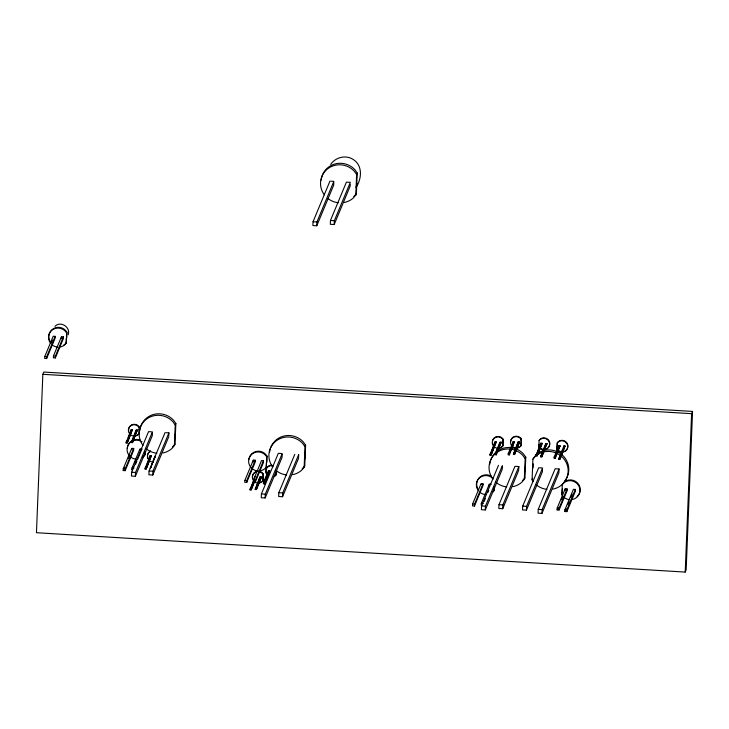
<?xml version="1.0" encoding="UTF-8"?>
<svg xmlns="http://www.w3.org/2000/svg" width="729" height="729" viewBox="0 0 729 729"><rect width="100%" height="100%" fill="white"/><g stroke="black" fill="none" stroke-linecap="round" stroke-linejoin="round"><path stroke-width="1.09" d="M42.847 374.296L36.45 532.708L685.214 572.083L686.153 569.832L692.55 411.429L43.786 372.054L42.847 374.296L691.611 413.68L692.55 411.429M44.761 356.545L44.688 358.44L46.638 358.559L55.085 338.256L55.167 336.351L53.217 336.233L44.761 356.545L46.711 356.663L55.167 336.351M46.638 358.559L46.711 356.663M53.472 355.916L53.399 357.821L55.34 357.939L63.286 338.794L63.405 336.853L61.455 336.734L53.472 355.916L55.422 356.034L63.405 336.853M55.34 357.939L55.422 356.034M61.382 338.639L61.455 336.734M60.379 346.922A9.787 9.477 22.6 0 0 64.845 344.726L66.139 343.222L66.868 332.169L65.701 330.538A9.787 9.477 22.6 0 0 49.927 341.081M66.139 343.222L66.868 332.169M123.219 470.542L123.301 468.647L131.749 448.335L133.699 448.453L133.626 450.358L125.169 470.661L123.219 470.542L124.486 467.499M126.081 442.94L131.202 429.609L132.368 429.682L127.247 443.004L126.081 442.94L127.347 439.888M125.169 470.661L125.242 468.765L133.699 448.453M127.247 443.004L132.368 429.682M131.156 430.757L131.202 429.609M131.311 442.567L136.141 429.91L137.316 429.982L132.478 442.631L131.311 442.567L136.095 431.058M131.694 449.711L131.73 448.909M132.478 442.631L137.316 429.982M151.477 431.805L148.552 431.623L131.648 472.237L131.493 476.037L135.384 476.274L152.297 435.66L152.407 432.816M141.936 448.955L139.995 448.836L132.004 468.018L131.931 469.923L133.188 466.897M133.343 449.811L133.371 449.009M135.384 476.274L135.539 472.474L152.443 431.86M139.203 427.613L138.501 426.638A5.868 5.686 22.6 0 0 130.245 426.137A5.868 5.686 22.6 0 0 129.917 434.202A5.868 5.686 22.6 0 0 138.173 434.703L138.957 433.801L139.385 427.176L138.692 426.192A5.868 5.686 22.6 0 0 128.696 431.103M139.385 427.176L139.266 430.265A4.893 4.739 22.6 0 0 139.148 429.026M140.241 450.23L140.269 449.428M143.376 456.828L144.679 455.324L144.779 452.745M144.679 455.324L145.107 451.497M145.035 468.984L150.156 455.652L151.322 455.725L146.201 469.048L145.035 468.984L149.682 457.812M146.201 469.048L151.322 455.725M165.036 432.625L149.062 470.989L148.907 474.798L152.798 475.035L168.773 436.662M150.11 456.791L150.156 455.652M150.256 468.61L155.095 455.953M152.798 475.035L152.953 471.226L168.928 432.862L166.002 432.689M155.25 456.791L155.268 456.308M168.809 435.714L168.928 432.862M162.886 452.991A19.565 18.954 22.6 0 0 171.807 448.599L174.404 445.592L175.233 424.961L175.844 423.494L173.52 420.223A19.565 18.954 22.6 0 0 152.953 414.655A19.565 18.954 22.6 0 0 139.813 430.657M174.404 445.592L175.015 444.125L175.844 423.494M244.844 480.411L244.771 482.316L246.721 482.434L255.168 462.122L255.25 460.227L253.3 460.108L244.844 480.411L246.794 480.529L255.25 460.227M246.721 482.434L246.794 480.529M254.549 481.823L251.168 489.943L250.001 489.87L255.123 476.547M251.168 489.943L254.175 481.696M253.227 462.004L253.3 460.108M253.555 479.791L253.473 481.687L255.423 481.805L263.406 462.623L263.488 460.719L261.538 460.6L253.555 479.791L255.496 479.91L263.488 460.719M254.886 461.575L254.922 460.774M255.223 489.496L260.062 476.848L261.228 476.921L261.182 478.06L256.389 489.569L255.223 489.496L260.062 476.848M255.423 481.805L255.496 479.91M256.389 489.569L261.228 476.921M265.146 497.98L265.301 494.18L282.205 453.566L278.314 453.329L261.41 493.943L261.255 497.743L265.146 497.98L282.05 457.365L282.169 454.513M259.415 482.962A5.868 5.686 22.6 0 0 262.094 481.641L262.877 480.739L263.306 474.114L262.604 473.13A5.868 5.686 22.6 0 0 260.053 471.49M262.877 480.739L263.306 474.114M263.451 482.698L263.406 483.837L264.572 483.91L269.694 470.588L268.527 470.515L263.451 482.698L264.627 482.771L269.694 470.588M264.572 483.91L264.627 482.771M258.777 470.97A9.787 9.477 22.6 0 0 264.928 468.592L266.222 467.089L266.951 456.044L265.784 454.404A9.787 9.477 22.6 0 0 248.972 459.288M266.951 456.044L266.222 467.089M268.482 471.654L268.527 470.515M269.475 471.399L268.509 470.861M274.259 476.438A5.868 5.686 22.6 0 0 275.507 475.609L276.282 474.707L276.409 471.608M294.789 454.331L278.824 492.695L278.669 496.495L282.56 496.731L298.535 458.368M282.56 496.731L282.715 492.932L298.69 454.568L298.571 457.411M329.945 181.12L313.042 221.734L312.887 225.534L316.778 225.771L333.682 185.157L333.8 182.314M292.648 474.688A19.565 18.954 22.6 0 0 301.569 470.305L304.166 467.298L304.995 446.667L305.606 445.2L303.282 441.92A19.565 18.954 22.6 0 0 282.715 436.361A19.565 18.954 22.6 0 0 269.575 452.363M304.166 467.298L304.777 465.831L305.606 445.2M316.778 225.771L316.933 221.971L333.836 181.357L330.92 181.184M334.192 224.532L334.347 220.723L350.312 182.359L346.421 182.122L330.456 220.486L330.301 224.295L334.192 224.532L350.157 186.159L350.239 184.264M344.27 202.489A19.565 18.954 22.6 0 0 353.201 198.097L355.788 195.09L356.627 174.459L357.237 172.992L354.905 169.72A19.565 18.954 22.6 0 0 334.338 164.153A19.565 18.954 22.6 0 0 321.207 180.154M357.237 172.992L356.399 193.622L355.788 195.09M472.602 504.021L472.529 505.917L474.479 506.035L482.926 485.733L483.008 483.828L481.058 483.71L472.602 504.021L474.552 504.14L483.008 483.828M474.479 506.035L474.552 504.14M481.24 505.297L481.313 503.393L489.296 484.211L491.246 484.329M498.481 465.321L481.577 505.926L481.422 509.735L485.314 509.972L502.217 469.358L502.336 466.505M482.644 485.186L482.68 484.384L481.04 484.284M485.314 509.972L485.468 506.163L502.372 465.558M489.943 455.106L495.055 441.783L496.221 441.856L491.109 455.178L489.943 455.106L494.59 443.943M489.223 486.115L489.296 484.211M491.109 455.178L496.221 441.856M495.009 442.922L495.055 441.783M495.21 453.593L495.164 454.732L496.331 454.805L501.169 442.157L500.003 442.084L495.21 453.593L496.376 453.666L501.169 442.157M492.686 492.203L493.98 490.699L494.089 488.12M493.98 490.699L494.417 486.863M496.331 454.805L496.376 453.666M518.738 469.403L518.848 466.551L514.956 466.314L498.991 504.687L498.836 508.487L502.728 508.724L518.693 470.351M503.065 439.787L502.354 438.812A5.868 5.686 22.6 0 0 494.098 438.311A5.868 5.686 22.6 0 0 493.779 446.376A5.868 5.686 22.6 0 0 502.035 446.877L502.81 445.975L503.247 439.341L502.545 438.366A5.868 5.686 22.6 0 0 492.676 440.325M502.81 445.975L503.247 439.341M502.728 508.724L502.882 504.924L518.848 466.551M508.204 453.693L508.159 454.832L509.325 454.905L514.437 441.583L513.271 441.51L508.204 453.693L509.371 453.766L514.437 441.583M509.325 454.905L509.371 453.766M513.225 442.649L513.271 441.51M513.38 454.459L518.219 441.81L519.385 441.883L519.34 443.022L514.546 454.531L513.38 454.459L518.219 441.81M514.546 454.531L519.385 441.883M517.572 447.925A5.868 5.686 22.6 0 0 520.251 446.604L521.025 445.701L521.463 439.077L520.761 438.093A5.868 5.686 22.6 0 0 510.628 441.519M521.025 445.701L521.463 439.077M526.429 510.163L526.584 506.363L542.558 467.991L538.667 467.754L522.693 506.126L522.538 509.926L526.429 510.163L542.403 471.791L542.513 468.938M512.806 486.68A19.565 18.954 22.6 0 0 521.736 482.288L524.324 479.281L525.162 458.659L525.773 457.192L523.44 453.912A19.565 18.954 22.6 0 0 497.479 451.005M524.324 479.281L524.935 477.814L525.773 457.192M533.236 481.404L532.07 479.755L532.908 459.124L536.097 454.677A19.565 18.954 22.6 0 1 562.542 455.27A19.565 18.954 22.6 0 1 564.62 481.085M533.099 467.972L533.264 463.844M535.97 455.835L540.809 443.186L541.975 443.25L541.929 444.398L537.136 455.907L535.97 455.835L540.809 443.186M537.136 455.907L541.975 443.25M539.533 447.77L538.831 446.786L539.086 440.598L540.043 439.259A5.868 5.686 22.6 0 1 548.299 439.76A5.868 5.686 22.6 0 1 547.971 447.825M538.831 446.786L539.096 444.28M538.239 509.371L538.084 513.17L541.975 513.407L558.879 472.793L559.034 468.993L555.143 468.756L538.239 509.371L542.13 509.607L559.034 468.993M540.636 456.81L545.757 443.487L546.923 443.551L541.802 456.883L540.636 456.81L545.711 444.626M541.802 456.883L546.923 443.551M541.975 513.407L542.13 509.607M554.122 457.174L554.076 458.313L555.243 458.377L560.082 445.729L558.915 445.656L554.122 457.174L555.298 457.238L560.082 445.729M555.243 458.377L555.298 457.238M557.639 450.249L556.938 449.255L557.193 443.068L558.15 441.738A5.868 5.686 22.6 0 1 566.889 442.831A5.868 5.686 22.6 0 1 564.838 451.133M557.33 443.66L556.938 449.255M558.742 459.288L563.863 445.957L565.03 446.03L559.908 459.352L558.742 459.288L562.542 450.148M557.138 509.899L557.211 508.004L565.194 488.822L567.144 488.94L567.062 490.836L559.079 510.018L557.138 509.899L557.977 507.885M559.908 459.352L565.03 446.03M559.079 510.018L559.161 508.122L567.144 488.94M563.061 496.467L561.904 494.818L562.314 484.503L563.599 483.026A9.787 9.477 22.6 0 1 578.835 485.924A9.787 9.477 22.6 0 1 572.365 499.502M563.818 447.105L563.863 445.957M562.414 488.922L561.904 494.818M565.121 490.717L565.194 488.822M564.902 511.53L564.984 509.626L573.431 489.314L575.381 489.432L575.309 491.337L566.852 511.64L564.902 511.53L566.178 508.478M566.788 490.252L566.816 489.451L565.175 489.35M566.852 511.64L566.925 509.744L575.381 489.432M685.214 572.083L691.611 413.68M68.198 334.793C70.923 327.285 60.653 320.487 54.939 326.319M51.03 343.213L52.297 340.17M128.195 437.865L130.728 431.768M128.295 458.359L129.562 455.315M138.957 433.801L139.139 433.363L138.364 434.256A5.868 5.686 22.6 0 1 137.116 435.085M134.874 462.851L136.132 459.826M135.621 464.127L136.879 461.111M137.717 459.106L141.891 449.073M151.568 465.466L155.049 457.092M250.001 489.87L254.23 479.718M263.834 482.826L268.062 472.674M276.282 474.707L276.592 471.171A4.893 4.739 22.6 0 1 275.844 473.513M495.602 453.684L499.52 444.271M484.092 501.506L485.35 498.499M487.856 492.476L488.694 490.462M509.425 451.789L512.806 443.669M532.07 479.755L532.68 478.288M555.38 455.178L558.861 446.822M561.33 499.83L562.588 496.804M567.864 504.422L569.13 501.37M570.825 497.315L572.092 494.262M66.448 342.484L65.154 343.979A9.787 9.477 22.6 0 1 63.815 344.963M330.674 164.417C335.458 157.236 345.819 154.603 353.173 159.441C362.924 165.501 361.748 178.887 356.098 187.371A16.302 15.792 22.6 0 0 356.818 183.307M353.82 196.602L355.761 194.37M144.98 454.586L143.686 456.081A9.787 9.477 22.6 0 1 142.346 457.065M172.427 447.105L175.015 444.125M262.285 481.195L263.06 480.302M302.189 468.802L304.777 465.831M502.992 445.537L502.217 446.43A5.868 5.686 22.6 0 1 499.538 447.743M520.433 446.157L521.208 445.264M492.995 491.446L494.289 489.961M522.356 480.794L524.935 477.814M539.086 440.598L539.852 439.705A5.868 5.686 22.6 0 1 548.992 441.446A5.868 5.686 22.6 0 1 545.11 449.593M532.908 459.124L535.478 456.181A19.565 18.954 22.6 0 1 565.932 461.976A19.565 18.954 22.6 0 1 552.992 489.123M557.193 443.068L557.958 442.184A5.868 5.686 22.6 0 1 567.098 443.925A5.868 5.686 22.6 0 1 563.216 452.071M330.456 220.486L334.347 220.723M313.042 221.734L316.933 221.971M513.262 441.856L514.246 441.911M519.367 442.221L518.383 442.166L519.349 442.703M540.8 443.496L541.765 444.043L540.781 443.979M546.905 443.87L545.921 443.815L546.887 444.353M501.151 442.494L500.167 442.439L501.133 442.977M564.027 446.285L565.011 446.348M136.314 430.265L137.298 430.329M513.426 453.32L514.592 453.392M536.015 454.696L537.191 454.768M136.296 430.748L137.28 430.812M540.681 455.671L541.847 455.734M489.988 453.967L491.155 454.039M558.788 458.14L559.954 458.213M131.357 441.419L132.523 441.492M126.126 441.801L127.293 441.865M150.138 455.999L151.103 456.536L150.119 456.482M150.302 467.462L151.477 467.535M145.08 467.836L146.247 467.909M132.004 468.018L133.954 468.136M123.301 468.647L125.242 468.765M261.219 477.258L260.235 477.203L261.201 477.741M149.062 470.989L152.953 471.226M131.648 472.237L135.539 472.474M255.268 488.357L256.444 488.43M250.047 488.731L251.213 488.804M481.313 503.393L483.263 503.511M557.211 508.004L559.161 508.122M498.991 504.687L502.882 504.924M522.693 506.126L526.584 506.363M564.984 509.626L566.925 509.744M278.824 492.695L282.715 492.932M481.577 505.926L485.468 506.163M261.41 493.943L265.301 494.18M356.627 174.459L354.285 171.215A19.565 18.954 22.6 0 0 327.521 168.909A19.565 18.954 22.6 0 0 324.369 194.871M521.281 439.514L520.579 438.539A5.868 5.686 22.6 0 0 510.974 439.815A5.868 5.686 22.6 0 0 516.05 448.025M525.162 458.659L522.821 455.406A19.565 18.954 22.6 0 0 496.057 453.101A19.565 18.954 22.6 0 0 492.904 479.062M304.995 446.667L302.653 443.423A19.565 18.954 22.6 0 0 275.899 441.109A19.565 18.954 22.6 0 0 272.746 467.07M266.641 456.773L265.465 455.151A9.787 9.477 22.6 0 0 251.705 454.313A9.787 9.477 22.6 0 0 251.168 467.754M263.123 474.552L262.422 473.577A5.868 5.686 22.6 0 0 259.861 471.945M175.233 424.961L172.891 421.717A19.565 18.954 22.6 0 0 146.137 419.412A19.565 18.954 22.6 0 0 142.984 445.373M66.558 332.907L65.391 331.285A9.787 9.477 22.6 0 0 51.941 330.182A9.787 9.477 22.6 0 0 50.538 343.241M539.013 446.339L539.715 447.324M338.201 202.744A19.565 18.954 22.6 0 1 327.922 198.507M569.832 499.675A9.787 9.477 22.6 0 1 563.663 497.069M563.918 482.279A9.787 9.477 22.6 0 1 577.678 483.117A9.787 9.477 22.6 0 1 577.131 496.558M561.694 452.171A5.868 5.686 22.6 0 1 558.806 451.233M560.382 451.433A5.868 5.686 22.6 0 1 558.997 450.777M543.588 449.693A5.868 5.686 22.6 0 1 540.699 448.754M546.723 448.663A5.868 5.686 22.6 0 1 545.292 449.146M542.276 448.964A5.868 5.686 22.6 0 1 540.891 448.308M506.737 486.936A19.565 18.954 22.6 0 1 495.665 482.042M489.742 464.346A19.565 18.954 22.6 0 1 495.92 452.244M525.354 467.499A16.302 15.792 22.6 0 1 524.634 471.572M546.914 489.378A19.565 18.954 22.6 0 1 535.851 484.484M485.696 494.563A9.787 9.477 22.6 0 1 480.876 492.995M478.379 490.717A9.787 9.477 22.6 0 1 479.782 477.659A9.787 9.477 22.6 0 1 493.232 478.762M477.768 488.548A9.787 9.477 22.6 0 1 491.583 476.374M519.194 446.986A5.868 5.686 22.6 0 1 517.763 447.469M520.779 439.751A4.893 4.739 22.6 0 1 521.126 443.387M493.077 444.69A5.868 5.686 22.6 0 1 492.558 443.278M502.563 440.024A4.893 4.739 22.6 0 1 502.901 443.66M257.929 470.961A9.787 9.477 22.6 0 1 251.769 468.355M266.541 459.133A8.156 7.901 22.6 0 1 266.377 463.234M286.57 474.944A19.565 18.954 22.6 0 1 275.498 470.05M305.196 455.516A16.302 15.792 22.6 0 1 304.476 459.58M267.242 475.108A5.868 5.686 22.6 0 1 273.275 465.913M275.69 475.162A5.868 5.686 22.6 0 1 274.441 475.991M266.55 473.422A5.868 5.686 22.6 0 1 271.953 465.175M257.902 483.063A5.868 5.686 22.6 0 1 255.013 482.124M253.838 481.14A5.868 5.686 22.6 0 1 256.845 471.754M261.037 482.024A5.868 5.686 22.6 0 1 259.606 482.507M252.617 478.042A5.868 5.686 22.6 0 1 257.027 471.308M263.069 475.964A4.893 4.739 22.6 0 1 262.969 478.424M135.685 435.577A5.868 5.686 22.6 0 1 134.163 435.678M57.855 347.086A9.787 9.477 22.6 0 1 53.035 345.519M66.467 335.267A8.156 7.901 22.6 0 1 66.293 339.359M152.935 462.168A5.868 5.686 22.6 0 1 150.447 451.351M148.178 458.559A5.868 5.686 22.6 0 1 150.63 450.896M156.808 453.247A19.565 18.954 22.6 0 1 145.736 448.353M175.434 433.81A16.302 15.792 22.6 0 1 174.714 437.874M135.539 459.106A9.787 9.477 22.6 0 1 130.218 456.591M129.616 455.989A9.787 9.477 22.6 0 1 141.964 441.756M127.347 448.344A9.787 9.477 22.6 0 1 132.55 440.416M133.316 440.079A9.787 9.477 22.6 0 1 139.968 439.915M558.906 445.975L559.872 446.522L558.906 445.975"/></g></svg>
